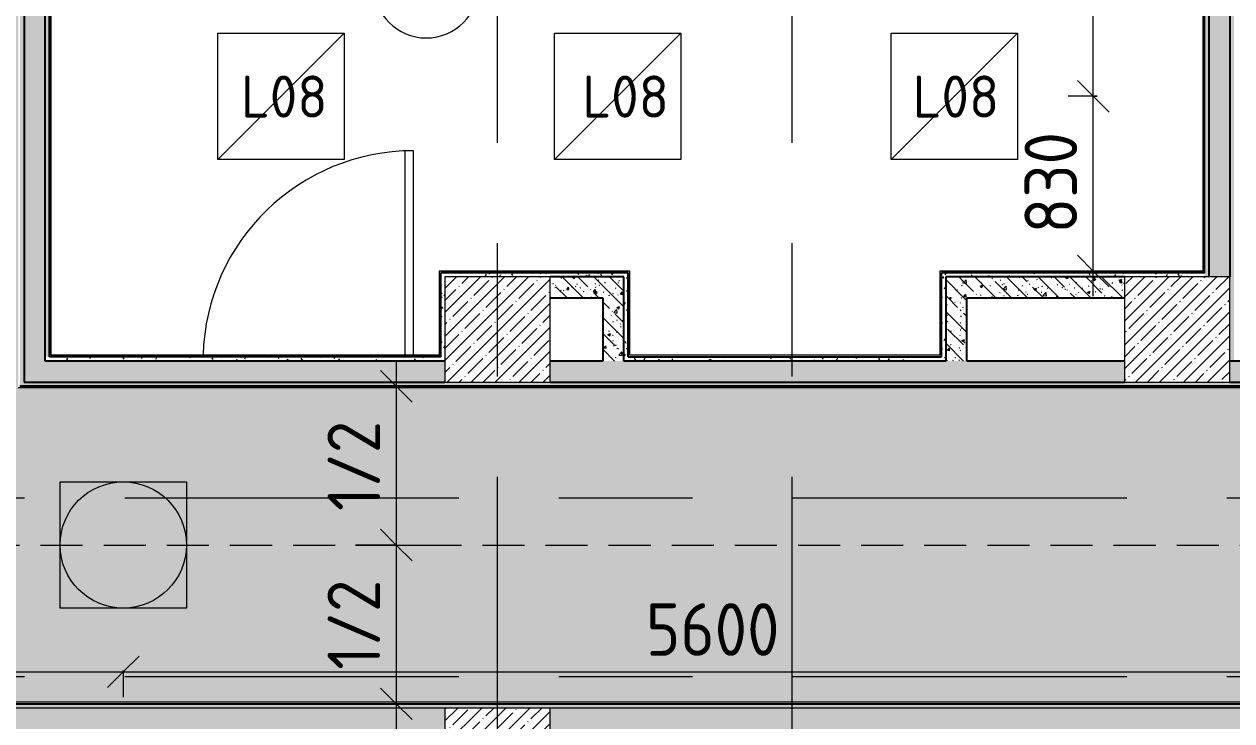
# Model space of a CAD drawing. Header units: millimetres. Extents: x 35802 to 233035, y -8553 to 29000.
# Drawn here: x 68310 to 74050, y 21089 to 24402 of the extents above; entities that cross this region are included whole.
import ezdxf

# ---------------------------------------------------------------- set-up
doc = ezdxf.new("R2010")
doc.units = ezdxf.units.MM
doc.linetypes.add('ADSK_Штрих_ш2 п1', pattern=[300, 200, -100])
doc.linetypes.add('Осевая', pattern=[3175, 635, -476.25, 1587.5, -476.25])
for name, color, linetype, lineweight in [('A-ANNO-DIMS', 7, 'Continuous', 9), ('A-ANNO-DIMS-100', 7, 'Continuous', 9), ('A-ANNO-NOTE', 7, 'Continuous', 9), ('A-AREA-IDEN', 7, 'Continuous', 9), ('A-DETL-1', 7, 'ADSK_Штрих_ш2 п1', 9), ('A-DOOR', 7, 'Continuous', 9), ('A-DOOR-1', 7, 'Continuous', 13), ('A-WALL', 7, 'Continuous', 9), ('E-LITE-EQPM-IDEN', 7, 'Continuous', 9), ('I-WALL', 7, 'Continuous', 9), ('S-COLS', 7, 'Continuous', 9), ('Оси-2', 7, 'Осевая', 9)]:
    doc.layers.add(name, color=color, linetype=linetype, lineweight=lineweight)
doc.layers.add('A-CLNG-PATT-1', color=7, linetype='Continuous', lineweight=9, transparency=1)
doc.layers.add('A-WALL-2', color=7, linetype='Continuous', lineweight=25, true_color=0x3c3c3c)
doc.layers.add('A-WALL-FNSH-2', color=7, linetype='Continuous', lineweight=13, true_color=0x3c3c3c)
doc.styles.add('GOST Common', font='GOST_Common.ttf', dxfattribs={"height": 200})
doc.styles.add('ISOCPEUR', font='isocpeur.ttf', dxfattribs={"width": 0.9, "height": 250})
doc.dimstyles.new('ISO-2_5_0_9К_БОЛЬШОЙ', dxfattribs={"dimscale": 304.8, "dimtxt": 248.995294, "dimasz": 0.492126, "dimexe": 0.393701, "dimexo": 0.984252, "dimgap": 0, "dimtad": 1, "dimdec": 0, "dimrnd": 10, "dimzin": 0, "dimdsep": 46, "dimtxsty": 'ISOCPEUR', "dimblk1": 'OBLIQUE', "dimblk2": 'OBLIQUE', "dimsah": 1, "dimcen": 0.09, "dimdle": 0.393701, "dimazin": 0, "dimtfac": 1, "dimtdec": 4, "dimtix": 1, "dimtmove": 0, "dimatfit": 3, "dimfxl": 1, "dimtvp": 1, "dimtolj": 1, "dimtzin": 0, "dimarcsym": 2})
doc.dimstyles.new('ISO-2_5_0_9К_БОЛЬШОЙ_3', dxfattribs={"dimscale": 304.8, "dimtxt": 248.995294, "dimasz": 0.492126, "dimexe": 0.393701, "dimexo": 0.984252, "dimgap": 0, "dimtad": 1, "dimdec": 0, "dimrnd": 10, "dimzin": 0, "dimdsep": 46, "dimtxsty": 'ISOCPEUR', "dimblk1": 'OBLIQUE', "dimblk2": 'OBLIQUE', "dimsah": 1, "dimcen": 0.09, "dimdle": 0.393701, "dimazin": 0, "dimtfac": 1, "dimtdec": 4, "dimtix": 1, "dimtmove": 0, "dimatfit": 3, "dimfxl": 1, "dimtvp": 1, "dimtolj": 1, "dimtzin": 0, "dimarcsym": 2})
pattern_1 = [(135, (0, 0), (-75.43415, -75.43415), [106.68, -17.78, 3.556, -17.78]), (135, (0, 75.39), (-75.43415, -75.43415), []), (50, (0, 0), (127.52922, -11.15758), [13.335, -146.685]), (355, (0, 0), (-24.66966, 133.74002), [10.668, -117.348]), (100.451, (10.63, -0.93), (102.85973, 122.58178), [11.333, -124.663]), (46.184, (0, 35.56), (189.75516, -29.43036), [20.002, -220.027]), (96.636, (15.81, 33.1), (166.1822, 173.1996), [17, -186.995]), (351.184, (0, 35.56), (166.18393, 173.19757), [16.002, -176.022]), (21, (17.78, 26.67), (106.13027, -71.58603), [13.335, -146.685]), (326, (17.78, 26.67), (43.26188, 128.93175), [10.668, -117.348]), (71.451, (26.62, 20.7), (149.39198, 57.34505), [11.333, -124.663]), (37.5, (0, 0), (2.162228, 59.188357), [3.353, -112.573, 3.353, -115.773, -117.792]), (37.5, (0, 0), (2.162228, 59.188357), [-235.052, 3.353, -114.44]), (7.5, (0, 0), (46.773857, 70.126152), [3.353, -64.567, 3.353, -109.906, -44.894]), (7.5, (0, 0), (46.773857, 70.126152), [-181.178, 3.353, -41.542]), (327.5, (-39.65, 0), (94.91367, -4.010093), [3.353, -41.097, 3.353, -135.331, -184.023]), (327.5, (-39.65, 0), (94.91367, -4.010093), [-183.134, 3.353, -180.67]), (317.5, (-57.43, 0), (103.69057, 17.79882), [3.353, -54.432, 3.353, -88.748, -130.683]), (317.5, (-57.43, 0), (103.69057, 17.79882), [-149.885, 3.353, -127.33])]
pattern_2 = [(0, (0, 0), (121.92, 30.48), [10.058, -81.382, 10.058, -81.382, -487.68]), (0, (0, 0), (121.92, 30.48), [-182.88, 10.058, -172.822, 10.058, -81.382, -213.36]), (0, (0, 0), (121.92, 30.48), [-457.2, 10.058, -50.902, 10.058, -142.342]), (120, (45.72, 15.24), (-87.356454, 90.345817), [10.058, -81.382, 10.058, -81.382, -487.68]), (120, (45.72, 15.24), (-87.356454, 90.345817), [-182.88, 10.058, -172.822, 10.058, -81.382, -213.36]), (120, (45.72, 15.24), (-87.356454, 90.345817), [-457.2, 10.058, -50.902, 10.058, -142.342]), (240, (60.96, 76.2), (-34.563546, -120.825817), [10.058, -81.382, 10.058, -81.382, -487.68]), (240, (60.96, 76.2), (-34.563546, -120.825817), [-182.88, 10.058, -172.822, 10.058, -81.382, -213.36]), (240, (60.96, 76.2), (-34.563546, -120.825817), [-457.2, 10.058, -50.902, 10.058, -142.342])]

# ---------------------------------------------------------------- blocks, each defined once
blk = doc.blocks.new('BSC_Колонна _Прямоугольная - 500х500-V23-План расстановки осветительного оборудования 1 этажа в осях 12-23')
at = {"layer": 'S-COLS'}
h = blk.add_hatch(dxfattribs=at)
h.set_pattern_fill('FP_30', color=256, style=0, pattern_type=2)
h.set_pattern_definition([(45, (-73790, -22950), (-57.02463, 57.02463), []), (45, (-73732.975, -22950), (-57.02463, 57.02463), [100.806, -20.161, 3.353, -16.808])])
h.paths.add_polyline_path([(-250, -250), (250, -250), (250, 250), (-250, 250)])
for p, q in [((250, 250), (-250, 250)), ((-250, 250), (-250, -250)), ((250, -250), (250, 250)), ((-250, -250), (250, -250))]:
    blk.add_line(p, q, dxfattribs=at)
blk = doc.blocks.new('BSC_Колонна _Прямоугольная - 500х500-V24-План расстановки осветительного оборудования 1 этажа в осях 12-23')
at = {"layer": 'S-COLS'}
h = blk.add_hatch(dxfattribs=at)
h.set_pattern_fill('FP_31', color=256, style=0, pattern_type=2)
h.set_pattern_definition([(45, (-70560, -22950), (-57.02463, 57.02463), []), (45, (-70502.975, -22950), (-57.02463, 57.02463), [100.806, -20.161, 3.353, -16.808])])
h.paths.add_polyline_path([(-250, -250), (250, -250), (250, 250), (-250, 250)])
for p, q in [((250, 250), (-250, 250)), ((-250, 250), (-250, -250)), ((250, -250), (250, 250)), ((-250, -250), (250, -250))]:
    blk.add_line(p, q, dxfattribs=at)
blk = doc.blocks.new('BSC_Колонна _Прямоугольная - 500х500-V35-План расстановки осветительного оборудования 1 этажа в осях 12-23')
at = {"layer": 'S-COLS'}
h = blk.add_hatch(dxfattribs=at)
h.set_pattern_fill('FP_51', color=256, style=0, pattern_type=2)
h.set_pattern_definition([(45, (-70560, -20900), (-57.02463, 57.02463), []), (45, (-70502.975, -20900), (-57.02463, 57.02463), [100.806, -20.161, 3.353, -16.808])])
h.paths.add_polyline_path([(-250, -250), (250, -250), (250, 250), (-250, 250), (-250, -19.2)])
for p, q in [((250, 250), (-250, 250)), ((-250, 250), (-250, -250)), ((250, -250), (250, 250)), ((-250, -250), (250, -250))]:
    blk.add_line(p, q, dxfattribs=at)
blk = doc.blocks.new('110_Дверь_СКБ_1Ст_Внутренняя1 - Д-11 1100x2100h_кладовые _все__ коридор _между помещениями блока столовой__ моечные _все_-32089444-План расстановки осветительного оборудования 1 этажа в осях 12-23')
at = {"layer": 'A-DOOR'}
blk.add_arc((512.5, 50), 1000, 90, 178.39113, dxfattribs=at)
at = {"layer": 'A-DOOR-1'}
for p, q in [((512.5, 1050), (472.5, 1050)), ((472.5, 1050), (472.5, 78)), ((512.5, 78), (512.5, 1050))]:
    blk.add_line(p, q, dxfattribs=at)
blk = doc.blocks.new('Марка_Помещения - Номер-25198446-План расстановки осветительного оборудования 1 этажа в осях 12-23')
at = {"layer": 'A-AREA-IDEN'}
for start, end in [(360, 180), (180, 360)]:
    blk.add_arc((0, 0), 2.5, start, end, dxfattribs=at)
blk = doc.blocks.new('DIMBLOCK88-План расстановки осветительного оборудования 1 этажа в осях 12-23')
at = {"layer": 'A-ANNO-DIMS-100', "lineweight": 20}
for p, q in [((73391.5, 24059), (73316.5, 24134)), ((73391.5, 24059), (73466.5, 23984)), ((73391.5, 23228), (73316.5, 23303)), ((73391.5, 23228), (73466.5, 23153))]:
    blk.add_line(p, q, dxfattribs=at)
at = {"layer": 'A-ANNO-DIMS-100'}
for p, q in [((73409.3, 24059), (73271.5, 24059)), ((73391.5, 23108), (73391.5, 24059)), ((73391.5, 24059), (73409.3, 24059)), ((73585.5, 23228), (73271.5, 23228)), ((73391.5, 23228), (73585.5, 23228))]:
    blk.add_line(p, q, dxfattribs=at)
at = {"layer": 'A-ANNO-DIMS-100', "color": 0, "insert": (73064.9, 23406.5), "char_height": 250, "width": 568.858, "attachment_point": 1, "rotation": 90, "line_spacing_factor": 1.149209, "style": 'ISOCPEUR'}
blk.add_mtext('830', dxfattribs=at)
blk = doc.blocks.new('_Oblique')
at = {"color": 0, "linetype": 'ByBlock', "lineweight": -2}
blk.add_line((-0.5, -0.5), (0.5, 0.5), dxfattribs=at)
blk = doc.blocks.new('DIMBLOCK89-План расстановки осветительного оборудования 1 этажа в осях 12-23')
at = {"layer": 'A-ANNO-DIMS-100'}
for p, q in [((73391.5, 24059), (73391.5, 25779)), ((73409.3, 25659), (73271.5, 25659)), ((73391.5, 25659), (73409.3, 25659)), ((73409.3, 24059), (73271.5, 24059)), ((73391.5, 24059), (73409.3, 24059))]:
    blk.add_line(p, q, dxfattribs=at)
at = {"layer": 'A-ANNO-DIMS-100', "lineweight": 20}
for p, q in [((73391.5, 25659), (73316.5, 25734)), ((73391.5, 25659), (73466.5, 25584)), ((73391.5, 24059), (73316.5, 24134)), ((73391.5, 24059), (73466.5, 23984))]:
    blk.add_line(p, q, dxfattribs=at)
at = {"layer": 'A-ANNO-DIMS-100', "color": 0, "insert": (73064.9, 24564.5), "char_height": 250, "width": 706.764, "attachment_point": 1, "rotation": 90, "line_spacing_factor": 1.149209, "style": 'ISOCPEUR'}
blk.add_mtext('1600', dxfattribs=at)
blk = doc.blocks.new('DIMBLOCK110-План расстановки осветительного оборудования 1 этажа в осях 12-23')
at = {"layer": 'A-ANNO-DIMS-100'}
for p, q in [((66280, 21128.1), (66280, 21442)), ((66160, 21322), (68781, 21322)), ((66280, 21322), (66280, 21128.1)), ((68781, 21328), (68781, 21202)), ((68781, 21322), (68781, 21328))]:
    blk.add_line(p, q, dxfattribs=at)
at = {"layer": 'A-ANNO-DIMS-100', "lineweight": 20}
for p, q in [((66280, 21322), (66355, 21397)), ((68781, 21322), (68856, 21397)), ((66280, 21322), (66205, 21247)), ((68781, 21322), (68706, 21247))]:
    blk.add_line(p, q, dxfattribs=at)
at = {"layer": 'A-ANNO-DIMS-100', "color": 0, "insert": (67214.5, 21648.6), "char_height": 250, "width": 758.478, "attachment_point": 1, "line_spacing_factor": 1.149209, "style": 'ISOCPEUR'}
blk.add_mtext('2500', dxfattribs=at)
blk = doc.blocks.new('DIMBLOCK111-План расстановки осветительного оборудования 1 этажа в осях 12-23')
at = {"layer": 'A-ANNO-DIMS-100', "lineweight": 20}
for p, q in [((68781, 21322), (68856, 21397)), ((74381, 21322), (74456, 21397)), ((68781, 21322), (68706, 21247)), ((74381, 21322), (74306, 21247))]:
    blk.add_line(p, q, dxfattribs=at)
at = {"layer": 'A-ANNO-DIMS-100'}
for p, q in [((68781, 21328), (68781, 21202)), ((68781, 21322), (68781, 21328)), ((68781, 21322), (74381, 21322)), ((74381, 21327.5), (74381, 21202)), ((74381, 21322), (74381, 21327.5))]:
    blk.add_line(p, q, dxfattribs=at)
at = {"layer": 'A-ANNO-DIMS-100', "color": 0, "insert": (71265, 21648.6), "char_height": 250, "width": 758.478, "attachment_point": 1, "line_spacing_factor": 1.149209, "style": 'ISOCPEUR'}
blk.add_mtext('5600', dxfattribs=at)
blk = doc.blocks.new('DIMBLOCK266-План расстановки осветительного оборудования 1 этажа в осях 12-23')
at = {"layer": 'A-ANNO-DIMS-100'}
for p, q in [((70078.5, 22800), (70078.5, 21925)), ((69884.6, 22680), (70198.5, 22680)), ((70078.5, 22680), (69884.6, 22680)), ((69884.6, 21925), (70198.5, 21925)), ((70078.5, 21925), (69884.6, 21925))]:
    blk.add_line(p, q, dxfattribs=at)
at = {"layer": 'A-ANNO-DIMS-100', "lineweight": 20}
for p, q in [((70078.5, 22680), (70003.5, 22755)), ((70078.5, 22680), (70153.5, 22605)), ((70078.5, 21925), (70003.5, 22000)), ((70078.5, 21925), (70153.5, 21850))]:
    blk.add_line(p, q, dxfattribs=at)
at = {"layer": 'A-ANNO-DIMS-100', "color": 0, "insert": (69751.9, 22087), "char_height": 250, "width": 517.144, "attachment_point": 1, "rotation": 90, "line_spacing_factor": 1.149209, "style": 'ISOCPEUR'}
blk.add_mtext('1/2', dxfattribs=at)
blk = doc.blocks.new('DIMBLOCK267-План расстановки осветительного оборудования 1 этажа в осях 12-23')
at = {"layer": 'A-ANNO-DIMS-100', "lineweight": 20}
for p, q in [((70078.5, 21925), (70003.5, 22000)), ((70078.5, 21925), (70153.5, 21850)), ((70078.5, 21170), (70003.5, 21245)), ((70078.5, 21170), (70153.5, 21095))]:
    blk.add_line(p, q, dxfattribs=at)
at = {"layer": 'A-ANNO-DIMS-100'}
for p, q in [((69884.6, 21925), (70198.5, 21925)), ((70078.5, 21925), (69884.6, 21925)), ((70078.5, 21925), (70078.5, 21050)), ((69884.6, 21170), (70198.5, 21170)), ((70078.5, 21170), (69884.6, 21170))]:
    blk.add_line(p, q, dxfattribs=at)
at = {"layer": 'A-ANNO-DIMS-100', "color": 0, "insert": (69751.9, 21332), "char_height": 250, "width": 517.144, "attachment_point": 1, "rotation": 90, "line_spacing_factor": 1.149209, "style": 'ISOCPEUR'}
blk.add_mtext('1/2', dxfattribs=at)

msp = doc.modelspace()

# ---------------------------------------------------------------- hatches: boundary and pattern name
at = {"layer": 'A-CLNG-PATT-1'}
h = msp.add_hatch(color=256, dxfattribs=at)
h.paths.add_polyline_path([(84590, 20178), (84590, 21652), (82302, 21652), (82302, 22672), (68282, 22672), (68282, 26852), (68202, 26852), (68202, 26860), (67111, 26860), (67110, 26852), (66788, 26852), (66788, 26472), (66132, 26472), (66132, 26859), (60788, 26859), (60788, 26472), (60132, 26472), (60132, 26852), (57578, 26852), (57578, 25558), (57958, 25558), (57958, 24978), (58130, 24978), (58130, 24950), (58180, 24950), (58180, 24850), (58785, 24850), (58785, 24950), (58835, 24950), (58835, 24850), (59885, 24850), (59885, 24950), (59935, 24950), (59935, 24850), (60560, 24850), (60560, 24950), (60770, 24950), (60770, 24955), (61865, 24955), (61865, 24950), (61935, 24950), (61935, 24955), (63055, 24955), (63055, 24950), (63125, 24950), (63125, 24955), (64245, 24955), (64245, 24950), (64315, 24950), (64315, 24955), (65435, 24955), (65435, 24950), (65505, 24950), (65505, 24955), (66090, 24955), (66090, 24950), (66760, 24950), (66760, 24960), (66780, 24960), (66780, 24970.5), (66788, 24970.5), (66788, 22672), (66288, 22672), (66288, 21178), (78707.8, 21178), (78707.8, 20178), (83295.5, 20178), (83295.5, 20188), (83315.5, 20188), (83315.5, 20178)])
h.paths.add_polyline_path([(58140, 24810), (58140, 24850), (58130, 24850), (58130, 24810)])
h.paths.add_polyline_path([(60600, 24830), (60610, 24830), (60610, 24850), (60600, 24850)])
at = {"layer": 'I-WALL'}
h = msp.add_hatch(dxfattribs=at)
h.set_pattern_fill('FP_21', color=256, style=0, pattern_type=2)
h.set_pattern_definition(pattern_1)
h.paths.add_polyline_path([(68310, 22800), (68410, 22800), (68410, 26880), (68310, 26880), (68310, 23466.4)])
h = msp.add_hatch(dxfattribs=at)
h.set_pattern_fill('FP_67', color=256, style=0, pattern_type=2)
h.set_pattern_definition(pattern_2)
h.paths.add_polyline_path([(68430, 22820), (68430, 26880), (68410, 26880), (68410, 22820)])
h = msp.add_hatch(dxfattribs=at)
h.set_pattern_fill('FP_67', color=256, style=0, pattern_type=2)
h.set_pattern_definition(pattern_2)
h.paths.add_polyline_path([(74060, 22800), (74060, 26870), (74040, 26870), (74040, 22800)])
h = msp.add_hatch(dxfattribs=at)
h.set_pattern_fill('FP_67', color=256, style=0, pattern_type=2)
h.set_pattern_definition(pattern_2)
h.paths.add_polyline_path([(68310, 22680), (68310, 26860), (68290, 26860), (68290, 22680)])
h = msp.add_hatch(dxfattribs=at)
h.set_pattern_fill('FP_67', color=256, style=0, pattern_type=2)
h.set_pattern_definition(pattern_2)
h.paths.add_polyline_path([(73940, 23200), (73940, 26580), (73920, 26580), (73920, 23200)])
h = msp.add_hatch(dxfattribs=at)
h.set_pattern_fill('FP_21', color=256, style=0, pattern_type=2)
h.set_pattern_definition(pattern_1)
h.paths.add_polyline_path([(73940, 23200), (74040, 23200), (74040, 26600), (73940, 26600), (73940, 23466.4)])
h = msp.add_hatch(dxfattribs=at)
h.set_pattern_fill('FP_67', color=256, style=0, pattern_type=2)
h.set_pattern_definition(pattern_2)
h.paths.add_polyline_path([(71160, 23200), (71160, 23220), (70290, 23220), (70290, 23200), (70930.4, 23200)])
h = msp.add_hatch(dxfattribs=at)
h.set_pattern_fill('FP_67', color=256, style=0, pattern_type=2)
h.set_pattern_definition(pattern_2)
h.paths.add_polyline_path([(70310, 22820), (70310, 23200), (70290, 23200), (70290, 22820)])
h = msp.add_hatch(dxfattribs=at)
h.set_pattern_fill('FP_21', color=256, style=0, pattern_type=2)
h.set_pattern_definition(pattern_1)
h.paths.add_polyline_path([(71060, 23100), (71160, 23100), (71160, 23200), (70810, 23200), (70810, 23100), (70930.4, 23100)])
h = msp.add_hatch(dxfattribs=at)
h.set_pattern_fill('FP_67', color=256, style=0, pattern_type=2)
h.set_pattern_definition(pattern_2)
h.paths.add_polyline_path([(71160, 22820), (71180, 22820), (71180, 23220), (71160, 23220), (71160, 23200)])
h = msp.add_hatch(dxfattribs=at)
h.set_pattern_fill('FP_67', color=256, style=0, pattern_type=2)
h.set_pattern_definition(pattern_2)
h.paths.add_polyline_path([(73920, 23200), (73920, 23220), (72670, 23220), (72670, 23200), (73540, 23200)])
h = msp.add_hatch(dxfattribs=at)
h.set_pattern_fill('FP_67', color=256, style=0, pattern_type=2)
h.set_pattern_definition(pattern_2)
h.paths.add_polyline_path([(72690, 22800), (72690, 23200), (72670, 23200), (72670, 22800)])
h = msp.add_hatch(dxfattribs=at)
h.set_pattern_fill('FP_21', color=256, style=0, pattern_type=2)
h.set_pattern_definition(pattern_1)
h.paths.add_polyline_path([(73540, 23100), (73540, 23200), (72690, 23200), (72690, 23100), (73106.9, 23100)])
h = msp.add_hatch(dxfattribs=at)
h.set_pattern_fill('FP_21', color=256, style=0, pattern_type=2)
h.set_pattern_definition(pattern_1)
h.paths.add_polyline_path([(71160, 22800), (71160, 23100), (71060, 23100), (71060, 22800)])
h = msp.add_hatch(dxfattribs=at)
h.set_pattern_fill('FP_21', color=256, style=0, pattern_type=2)
h.set_pattern_definition(pattern_1)
h.paths.add_polyline_path([(72790, 22800), (72790, 23100), (72690, 23100), (72690, 22800)])
h = msp.add_hatch(dxfattribs=at)
h.set_pattern_fill('FP_21', color=256, style=0, pattern_type=2)
h.set_pattern_definition(pattern_1)
h.paths.add_polyline_path([(82430, 22700), (82430, 22800), (81150, 22800), (81150, 22700), (82330, 22700)])
h.paths.add_polyline_path([(80361.9, 22700), (80650, 22700), (80650, 22800), (77250, 22800), (77250, 22700), (78910.9, 22700)])
h.paths.add_polyline_path([(76734.4, 22700), (76750, 22700), (76750, 22800), (74040, 22800), (74040, 22700), (76008.9, 22700)])
h.paths.add_polyline_path([(73540, 22700), (73540, 22800), (70810, 22800), (70810, 22700), (73106.9, 22700)])
h.paths.add_polyline_path([(70310, 22700), (70310, 22800), (68310, 22800), (68310, 22700), (70204.9, 22700)])
h = msp.add_hatch(dxfattribs=at)
h.set_pattern_fill('FP_67', color=256, style=0, pattern_type=2)
h.set_pattern_definition(pattern_2)
h.paths.add_polyline_path([(70310, 22800), (70310, 22820), (68410, 22820), (68410, 22800), (70204.9, 22800)])
h = msp.add_hatch(dxfattribs=at)
h.set_pattern_fill('FP_67', color=256, style=0, pattern_type=2)
h.set_pattern_definition(pattern_2)
h.paths.add_polyline_path([(71160, 22800), (72670, 22800), (72670, 22820), (71160, 22820)])
h = msp.add_hatch(dxfattribs=at)
h.set_pattern_fill('FP_67', color=256, style=0, pattern_type=2)
h.set_pattern_definition(pattern_2)
h.paths.add_polyline_path([(82310, 22680), (82330, 22680), (82330, 22700), (68310, 22700), (68310, 22680), (81812.9, 22680)])
h = msp.add_hatch(dxfattribs=at)
h.set_pattern_fill('FP_67', color=256, style=0, pattern_type=2)
h.set_pattern_definition(pattern_2)
h.paths.add_polyline_path([(78579.8, 21150), (78679.8, 21150), (78679.8, 21170), (66260, 21170), (66260, 21150), (77459.9, 21150)])
h = msp.add_hatch(dxfattribs=at)
h.set_pattern_fill('FP_21', color=256, style=0, pattern_type=2)
h.set_pattern_definition(pattern_1)
h.paths.add_polyline_path([(78579.8, 21050), (78579.8, 21150), (70810, 21150), (70810, 21050), (77459.9, 21050)])
h.paths.add_polyline_path([(70204.9, 21050), (70310, 21050), (70310, 21150), (67295, 21150), (67295, 21050), (68753.9, 21050)])

# ---------------------------------------------------------------- linework, layer by layer
at = {"layer": 'A-ANNO-NOTE'}
for p, q in [((69231, 24359), (69831, 24359)), ((69231, 23759), (69231, 24359)), ((69831, 24359), (69231, 23759)), ((69831, 24359), (69831, 23759)), ((70831, 24359), (71431, 24359)), ((70831, 23759), (70831, 24359)), ((71431, 24359), (70831, 23759)), ((71431, 24359), (71431, 23759)), ((72431, 24359), (73031, 24359)), ((72431, 23759), (72431, 24359)), ((73031, 24359), (72431, 23759)), ((73031, 24359), (73031, 23759)), ((69831, 23759), (69231, 23759)), ((71431, 23759), (70831, 23759)), ((73031, 23759), (72431, 23759)), ((68481, 22225.5), (69081, 22225.5)), ((68481, 21625.5), (68481, 22225.5)), ((69081, 22225.5), (69081, 21625.5)), ((69081, 21625.5), (68481, 21625.5))]:
    msp.add_line(p, q, dxfattribs=at)
msp.add_circle((68781, 21925.5), 300, dxfattribs=at)
at = {"layer": 'A-DETL-1'}
msp.add_line((66288, 21925), (80009, 21925), dxfattribs=at)
at = {"layer": 'A-WALL'}
for p, q in [((70310, 21150), (67295, 21150)), ((78579.8, 21150), (70810, 21150))]:
    msp.add_line(p, q, dxfattribs=at)
at = {"layer": 'A-WALL-2'}
for p, q in [((68310, 26880), (68310, 22700)), ((68410, 22800), (68410, 26880)), ((74040, 26870), (74040, 23200)), ((68430, 22820), (68430, 26860)), ((73920, 23220), (73920, 26580)), ((73940, 26600), (73940, 23200)), ((71180, 23220), (70290, 23220)), ((70290, 22820), (70290, 23220)), ((71160, 23200), (70810, 23200)), ((71160, 22800), (71160, 23200)), ((71180, 22820), (71180, 23220)), ((73920, 23220), (72670, 23220)), ((72670, 22820), (72670, 23220)), ((73540, 23200), (72690, 23200)), ((72690, 23200), (72690, 22800)), ((70810, 23100), (71060, 23100)), ((71060, 23100), (71060, 22800)), ((72790, 23100), (73540, 23100)), ((72790, 22800), (72790, 23100)), ((70310, 22800), (68410, 22800)), ((70290, 22820), (68430, 22820)), ((71060, 22800), (70810, 22800)), ((72690, 22800), (71160, 22800)), ((71180, 22820), (72670, 22820)), ((73540, 22800), (72790, 22800)), ((76150, 22800), (74040, 22800)), ((82310, 22680), (68290, 22680)), ((68310, 22700), (70310, 22700)), ((70810, 22700), (73540, 22700)), ((74040, 22700), (76750, 22700)), ((66280, 21170), (78699.8, 21170))]:
    msp.add_line(p, q, dxfattribs=at)
at = {"layer": 'A-WALL-FNSH-2'}
for p, q in [((68438, 22828), (68438, 26852)), ((73912, 26572), (73912, 23228)), ((70282, 23228), (70282, 22828)), ((71188, 23228), (70282, 23228)), ((71188, 22828), (71188, 23228)), ((72662, 23228), (72662, 22828)), ((73912, 23228), (72662, 23228)), ((70282, 22828), (68438, 22828)), ((72662, 22828), (71188, 22828)), ((82310, 22672), (68282, 22672)), ((78707.8, 21178), (66288, 21178))]:
    msp.add_line(p, q, dxfattribs=at)
at = {"layer": 'Оси-2'}
for p, q in [((70560, 501), (70560, 24898.1)), ((71960, 501), (71960, 24898.1)), ((39101.6, 22150), (82250, 22150)), ((39101.6, 21300), (82250, 21300))]:
    msp.add_line(p, q, dxfattribs=at)

# ---------------------------------------------------------------- block references
at = {"layer": 'A-AREA-IDEN', "xscale": 99.99999999999993, "yscale": 99.99999999999993, "zscale": 99.99999999999993}
msp.add_blockref('Марка_Помещения - Номер-25198446-План расстановки осветительного оборудования 1 этажа в осях 12-23', (70221.2, 24586.2), dxfattribs=at)
at = {"layer": 'A-DOOR'}
msp.add_blockref('110_Дверь_СКБ_1Ст_Внутренняя1 - Д-11 1100x2100h_кладовые _все__ коридор _между помещениями блока столовой__ моечные _все_-32089444-План расстановки осветительного оборудования 1 этажа в осях 12-23', (69647.5, 22750), dxfattribs=at)
at = {"layer": 'S-COLS'}
for name, p in [('BSC_Колонна _Прямоугольная - 500х500-V24-План расстановки осветительного оборудования 1 этажа в осях 12-23', (70560, 22950)), ('BSC_Колонна _Прямоугольная - 500х500-V23-План расстановки осветительного оборудования 1 этажа в осях 12-23', (73790, 22950)), ('BSC_Колонна _Прямоугольная - 500х500-V35-План расстановки осветительного оборудования 1 этажа в осях 12-23', (70560, 20900))]:
    msp.add_blockref(name, p, dxfattribs=at)

# ---------------------------------------------------------------- texts
at = {"layer": 'E-LITE-EQPM-IDEN', "char_height": 200, "width": 529.114, "attachment_point": 1, "style": 'GOST Common'}
for insert in [(69340, 24157.5), (70962.7, 24157.5), (72532.4, 24157.5)]:
    msp.add_mtext('L08', dxfattribs=dict(at, insert=insert))

# ---------------------------------------------------------------- dimensions: what is measured, and where the dimension line sits
at = {"layer": 'A-ANNO-DIMS'}
for base, p1, p2, override, picture, middle in [((73391.5, 25659), (73109.3, 24059), (73109.3, 25659), {"dimpost": '<>', "dimfxl": 1600}, 'DIMBLOCK89-План расстановки осветительного оборудования 1 этажа в осях 12-23', (73266.5, 24859)), ((73391.5, 24059), (73285.5, 23228), (73109.3, 24059), {"dimpost": '<>', "dimfxl": 849.467985}, 'DIMBLOCK88-План расстановки осветительного оборудования 1 этажа в осях 12-23', (73266.5, 23643.5))]:
    dim = msp.add_linear_dim(base=base, p1=p1, p2=p2, angle=90, dimstyle='ISO-2_5_0_9К_БОЛЬШОЙ', override=override, dxfattribs=at)
    dim.commit()
    dim.dimension.update_dxf_attribs({"geometry": picture, "text_midpoint": middle})
for base, p1, p2, dimstyle, picture, middle in [((70078.5, 21925), (70184.6, 22680), (70184.6, 21925), 'ISO-2_5_0_9К_БОЛЬШОЙ', 'DIMBLOCK266-План расстановки осветительного оборудования 1 этажа в осях 12-23', (69953.5, 22302.5)), ((70078.5, 21170), (70184.6, 21925), (70184.6, 21170), 'ISO-2_5_0_9К_БОЛЬШОЙ_3', 'DIMBLOCK267-План расстановки осветительного оборудования 1 этажа в осях 12-23', (69953.5, 21547.5))]:
    dim = msp.add_linear_dim(base=base, p1=p1, p2=p2, angle=90, text='1/2', dimstyle=dimstyle, override={"dimpost": '<>', "dimfxl": 754.99992}, dxfattribs=at)
    dim.commit()
    dim.dimension.update_dxf_attribs({"geometry": picture, "text_midpoint": middle})
for base, p1, p2, override, picture, middle in [((68781, 21322), (66280, 21428.1), (68781, 21628), {"dimpost": '<>', "dimfxl": 2508.978535}, 'DIMBLOCK110-План расстановки осветительного оборудования 1 этажа в осях 12-23', (67530.5, 21447)), ((74381, 21322), (68781, 21628), (74381, 21627.5), {"dimpost": '<>', "dimfxl": 5600.000022}, 'DIMBLOCK111-План расстановки осветительного оборудования 1 этажа в осях 12-23', (71581, 21447))]:
    dim = msp.add_linear_dim(base=base, p1=p1, p2=p2, dimstyle='ISO-2_5_0_9К_БОЛЬШОЙ', override=override, dxfattribs=at)
    dim.commit()
    dim.dimension.update_dxf_attribs({"geometry": picture, "text_midpoint": middle})

doc.saveas('drawing.dxf')
